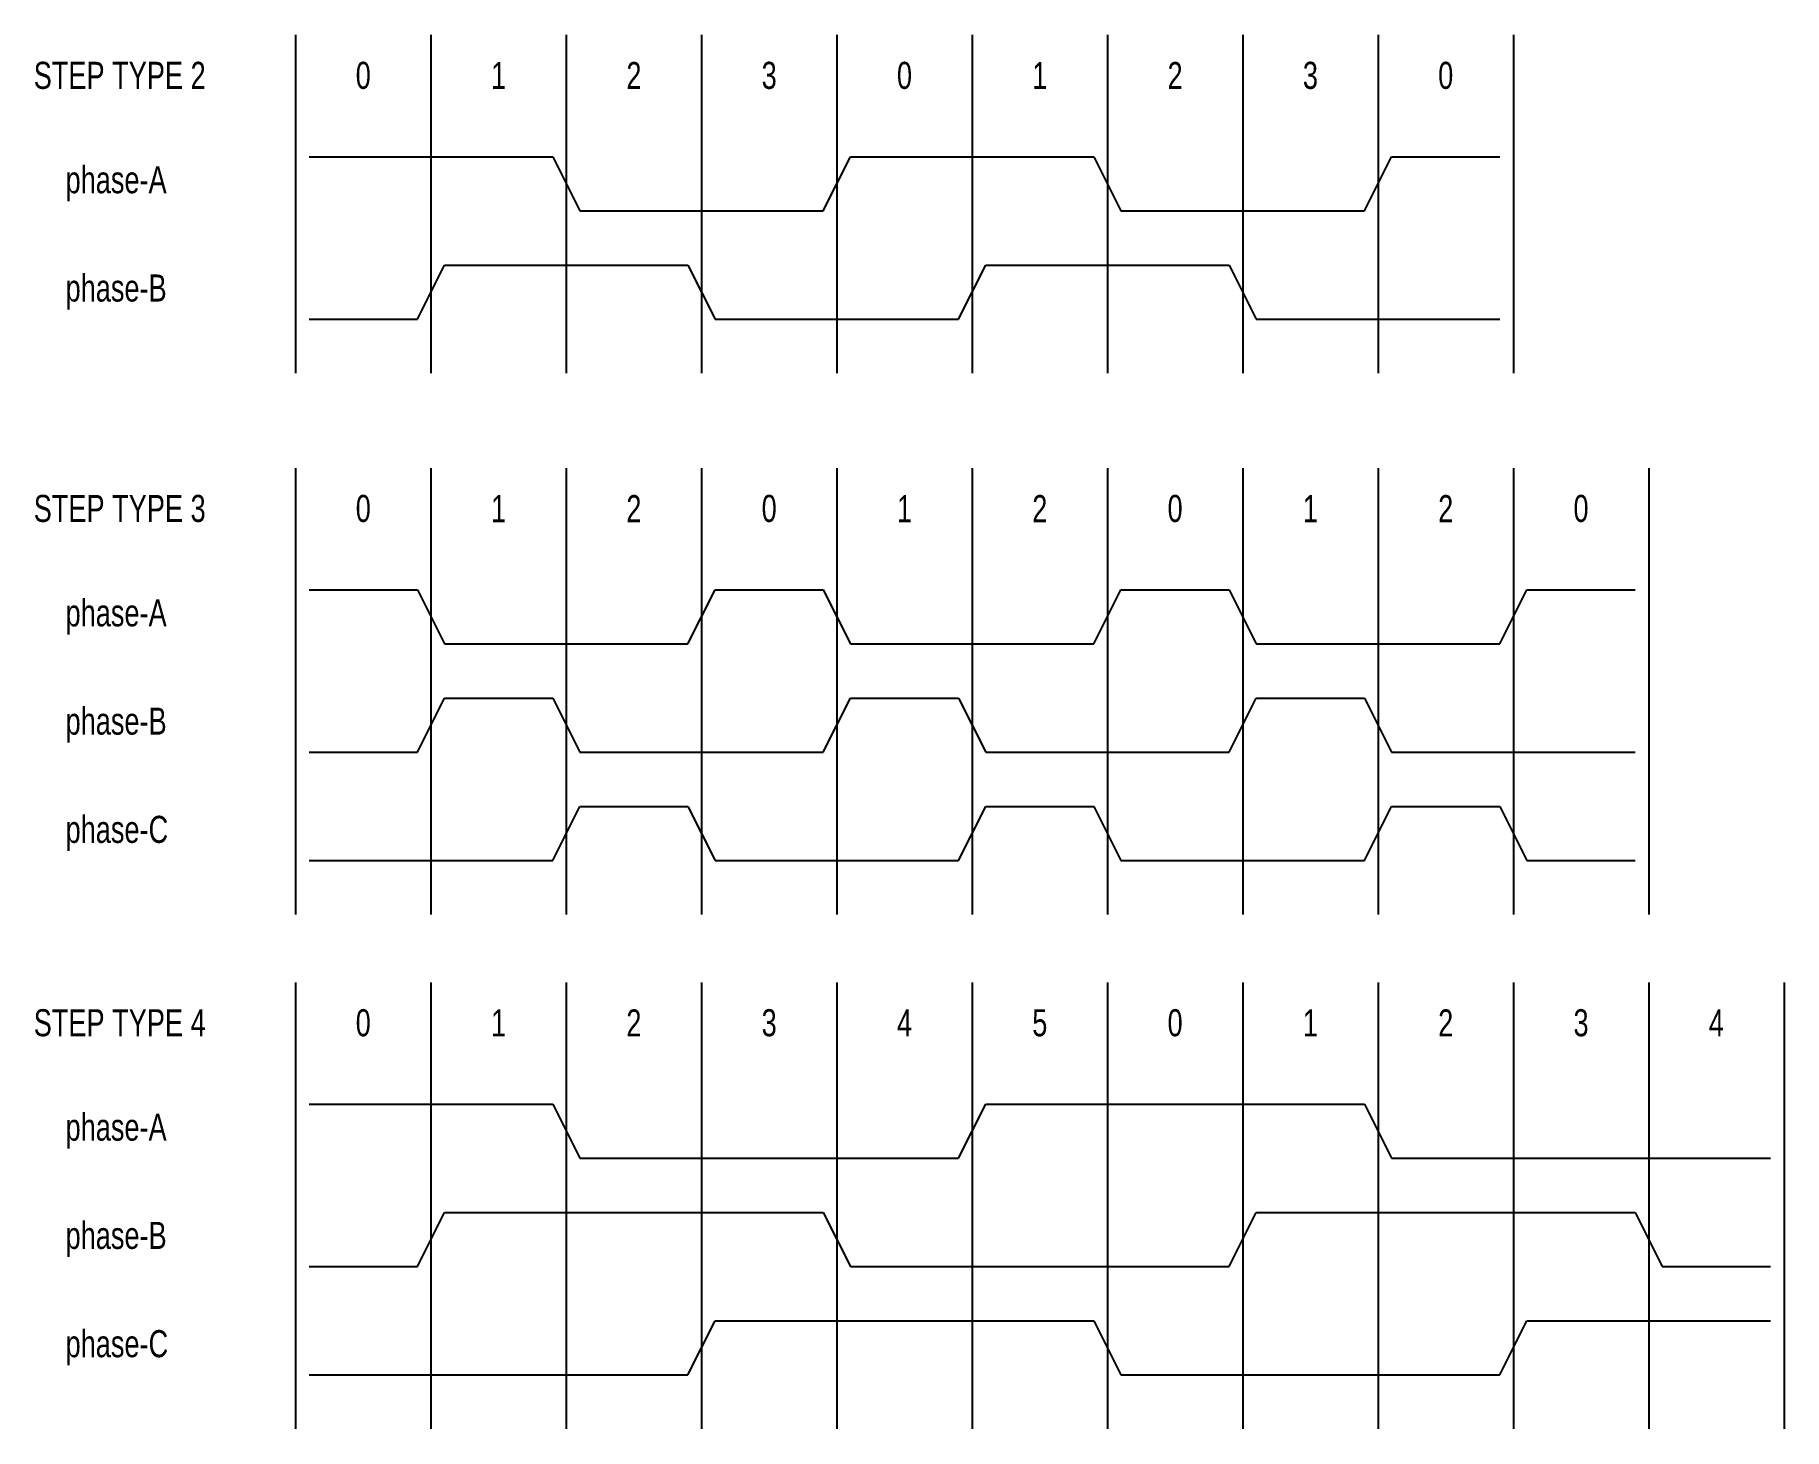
# Model space of a CAD drawing. Header units: millimetres. Extents: x -101 to 45, y -50 to 66.
import ezdxf

# ---------------------------------------------------------------- set-up
doc = ezdxf.new("R2010")
doc.units = ezdxf.units.MM
doc.layers.add('STANDARD', color=7, linetype='CONTINUOUS', lineweight=25)
doc.styles.get("Standard").update_dxf_attribs({"font": 'txt', "width": 0.75})

msp = doc.modelspace()

# ---------------------------------------------------------------- linework, layer by layer
at = {"layer": 'STANDARD', "color": 7, "linetype": 'CONTINUOUS'}
for p, q in [((-79.21, 65.56), (-79.21, 37.44)), ((-67.96, 65.56), (-67.96, 37.44)), ((-56.71, 65.56), (-56.71, 37.44)), ((-45.46, 65.56), (-45.46, 37.44)), ((-34.21, 65.56), (-34.21, 37.44)), ((-22.96, 65.56), (-22.96, 37.44)), ((-11.71, 65.56), (-11.71, 37.44)), ((-0.46, 65.56), (-0.46, 37.44)), ((10.79, 65.56), (10.79, 37.44)), ((22.04, 65.56), (22.04, 37.44)), ((-79.21, 29.56), (-79.21, -7.56)), ((-67.96, 29.56), (-67.96, -7.56)), ((-56.71, 29.56), (-56.71, -7.56)), ((-45.46, 29.56), (-45.46, -7.56)), ((-34.21, 29.56), (-34.21, -7.56)), ((-22.96, 29.56), (-22.96, -7.56)), ((-11.71, 29.56), (-11.71, -7.56)), ((-0.46, 29.56), (-0.46, -7.56)), ((10.79, 29.56), (10.79, -7.56)), ((22.04, 29.56), (22.04, -7.56)), ((33.29, 29.56), (33.29, -7.56)), ((-79.21, -13.19), (-79.21, -50.31)), ((-67.96, -13.19), (-67.96, -50.31)), ((-56.71, -13.19), (-56.71, -50.31)), ((-45.46, -13.19), (-45.46, -50.31)), ((-34.21, -13.19), (-34.21, -50.31)), ((-22.96, -13.19), (-22.96, -50.31)), ((-11.71, -13.19), (-11.71, -50.31)), ((-0.46, -13.19), (-0.46, -50.31)), ((10.79, -13.19), (10.79, -50.31)), ((22.04, -13.19), (22.04, -50.31)), ((33.29, -13.19), (33.29, -50.31)), ((44.54, -13.19), (44.54, -50.31))]:
    msp.add_line(p, q, dxfattribs=at)
at = {"layer": 'STANDARD', "color": 7}
for p, q in [((-78.09, 55.44), (-57.84, 55.44)), ((-57.84, 55.44), (-55.59, 50.94)), ((-35.34, 50.94), (-33.09, 55.44)), ((-33.09, 55.44), (-12.84, 55.44)), ((-12.84, 55.44), (-10.59, 50.94)), ((9.66, 50.94), (11.91, 55.44)), ((11.91, 55.44), (20.91, 55.44)), ((-55.59, 50.94), (-35.34, 50.94)), ((-10.59, 50.94), (9.66, 50.94)), ((-69.09, 41.94), (-66.84, 46.44)), ((-66.84, 46.44), (-46.59, 46.44)), ((-46.59, 46.44), (-44.34, 41.94)), ((-24.09, 41.94), (-21.84, 46.44)), ((-21.84, 46.44), (-1.59, 46.44)), ((-1.59, 46.44), (0.66, 41.94)), ((-78.09, 41.94), (-69.09, 41.94)), ((-44.34, 41.94), (-24.09, 41.94)), ((0.66, 41.94), (20.91, 41.94)), ((-78.09, 19.44), (-69.09, 19.44)), ((-69.09, 19.44), (-66.84, 14.94)), ((-46.59, 14.94), (-44.34, 19.44)), ((-44.34, 19.44), (-35.34, 19.44)), ((-35.34, 19.44), (-33.09, 14.94)), ((-12.84, 14.94), (-10.59, 19.44)), ((-10.59, 19.44), (-1.59, 19.44)), ((-1.59, 19.44), (0.66, 14.94)), ((20.91, 14.94), (23.16, 19.44)), ((23.16, 19.44), (32.16, 19.44)), ((-66.84, 14.94), (-46.59, 14.94)), ((-33.09, 14.94), (-12.84, 14.94)), ((0.66, 14.94), (20.91, 14.94)), ((-69.09, 5.94), (-66.84, 10.44)), ((-66.84, 10.44), (-57.84, 10.44)), ((-57.84, 10.44), (-55.59, 5.94)), ((-35.34, 5.94), (-33.09, 10.44)), ((-33.09, 10.44), (-24.09, 10.44)), ((-24.09, 10.44), (-21.84, 5.94)), ((-1.59, 5.94), (0.66, 10.44)), ((0.66, 10.44), (9.66, 10.44)), ((9.66, 10.44), (11.91, 5.94)), ((-78.09, 5.94), (-69.09, 5.94)), ((-55.59, 5.94), (-35.34, 5.94)), ((-21.84, 5.94), (-1.59, 5.94)), ((11.91, 5.94), (32.16, 5.94)), ((-57.84, -3.06), (-55.59, 1.44)), ((-55.59, 1.44), (-46.59, 1.44)), ((-46.59, 1.44), (-44.34, -3.06)), ((-24.09, -3.06), (-21.84, 1.44)), ((-21.84, 1.44), (-12.84, 1.44)), ((-12.84, 1.44), (-10.59, -3.06)), ((9.66, -3.06), (11.91, 1.44)), ((11.91, 1.44), (20.91, 1.44)), ((20.91, 1.44), (23.16, -3.06)), ((-78.09, -3.06), (-57.84, -3.06)), ((-44.34, -3.06), (-24.09, -3.06)), ((-10.59, -3.06), (9.66, -3.06)), ((23.16, -3.06), (32.16, -3.06)), ((-78.09, -23.31), (-57.84, -23.31)), ((-57.84, -23.31), (-55.59, -27.81)), ((-24.09, -27.81), (-21.84, -23.31)), ((-21.84, -23.31), (9.66, -23.31)), ((9.66, -23.31), (11.91, -27.81)), ((-55.59, -27.81), (-24.09, -27.81)), ((11.91, -27.81), (43.41, -27.81)), ((-69.09, -36.81), (-66.84, -32.31)), ((-66.84, -32.31), (-35.34, -32.31)), ((-35.34, -32.31), (-33.09, -36.81)), ((-1.59, -36.81), (0.66, -32.31)), ((0.66, -32.31), (32.16, -32.31)), ((32.16, -32.31), (34.41, -36.81)), ((-78.09, -36.81), (-69.09, -36.81)), ((-33.09, -36.81), (-1.59, -36.81)), ((34.41, -36.81), (43.41, -36.81)), ((-46.59, -45.81), (-44.34, -41.31)), ((-44.34, -41.31), (-12.84, -41.31)), ((-12.84, -41.31), (-10.59, -45.81)), ((20.91, -45.81), (23.16, -41.31)), ((23.16, -41.31), (43.41, -41.31)), ((-78.09, -45.81), (-46.59, -45.81)), ((-10.59, -45.81), (20.91, -45.81))]:
    msp.add_line(p, q, dxfattribs=at)

# ---------------------------------------------------------------- texts
at = {"layer": 'STANDARD', "color": 7, "char_height": 2.25, "width": 2250}
for s, insert, attachment_point in [('STEP\\~TYPE\\~2', (-93.84, 62.19), 5), ('0', (-73.59, 62.19), 5), ('1', (-62.34, 62.19), 5), ('2', (-51.09, 62.19), 5), ('3', (-39.84, 62.19), 5), ('0', (-28.59, 62.19), 5), ('1', (-17.34, 62.19), 5), ('2', (-6.09, 62.19), 5), ('3', (5.16, 62.19), 5), ('0', (16.41, 62.19), 5), ('phase-A', (-98.34, 53.19), 4), ('phase-B', (-98.34, 44.19), 4), ('STEP\\~TYPE\\~3', (-93.84, 26.19), 5), ('0', (-73.59, 26.19), 5), ('1', (-62.34, 26.19), 5), ('2', (-51.09, 26.19), 5), ('0', (-39.84, 26.19), 5), ('1', (-28.59, 26.19), 5), ('2', (-17.34, 26.19), 5), ('0', (-6.09, 26.19), 5), ('1', (5.16, 26.19), 5), ('2', (16.41, 26.19), 5), ('0', (27.66, 26.19), 5), ('phase-A', (-98.34, 17.19), 4), ('phase-B', (-98.34, 8.19), 4), ('phase-C', (-98.34, -0.81), 4), ('STEP\\~TYPE\\~4', (-93.84, -16.56), 5), ('0', (-73.59, -16.56), 5), ('1', (-62.34, -16.56), 5), ('2', (-51.09, -16.56), 5), ('3', (-39.84, -16.56), 5), ('4', (-28.59, -16.56), 5), ('5', (-17.34, -16.56), 5), ('0', (-6.09, -16.56), 5), ('1', (5.16, -16.56), 5), ('2', (16.41, -16.56), 5), ('3', (27.66, -16.56), 5), ('4', (38.91, -16.56), 5), ('phase-A', (-98.34, -25.56), 4), ('phase-B', (-98.34, -34.56), 4), ('phase-C', (-98.34, -43.56), 4)]:
    msp.add_mtext(s, dxfattribs=dict(at, insert=insert, attachment_point=attachment_point))

doc.saveas('drawing.dxf')
